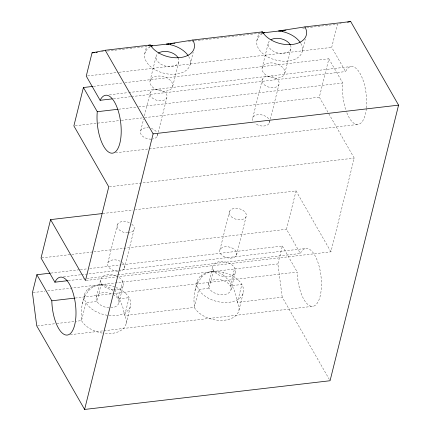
<?xml version="1.0" encoding="UTF-8"?>
<svg xmlns="http://www.w3.org/2000/svg" width="431" height="431" viewBox="0 0 431 431"><rect width="100%" height="100%" fill="white"/><g stroke="black" fill="none" stroke-linecap="round" stroke-linejoin="round"><path stroke-width="0.32" stroke-dasharray="2.15 1.62" d="M84.476 294.718L82.251 303.677L81.136 311.936L81.518 320.621A23.694 14.859 14 0 0 102.314 333.109M197.253 281.524L195.027 290.483L193.912 298.742L194.295 307.427A23.694 14.859 14 0 0 224.621 320.211A23.694 14.859 14 0 0 237.416 302.384L241.866 284.471L230.262 285.828L234.712 267.915M144.773 53.659L146.535 46.586M82.251 303.677L84.783 296.393L88.565 290.591L89.158 288.194C97.045 283.431 107.05 284.045 115.406 287.197M188.703 56.558A23.333 14.632 14 0 1 164.335 73.335A23.333 14.632 14 0 1 149.385 47.232L149.702 45.972M88.565 290.591L93.333 286.663L93.484 286.055M108.951 307.788A11.664 7.316 14 0 1 96.183 297.492L100.633 279.579M150.01 80.958L156.124 56.348M101.371 283.512L96.916 301.431L85.968 302.707L81.518 320.621L76.168 321.246M107.858 262.84L117.399 224.454M140.695 130.749L143.604 119.037M144.412 115.783L150.236 92.363M112.933 290.666L110.126 288.07L104.491 285.36L104.647 284.751M124.43 268.244L133.971 229.852M157.267 136.153L158.075 132.899M158.236 132.247L166.808 97.762A8.749 5.484 14 0 0 156.351 89.341A8.749 5.484 14 0 0 152.407 98.085A8.749 5.484 14 0 0 166.808 97.762M122.598 281.028L118.148 298.947L129.09 297.665L124.64 315.578A23.694 14.859 14 0 1 104.76 333.438M118.881 302.88L123.336 284.966M172.707 86.34L178.827 61.735M190.173 64.424L193.18 52.34M126.132 323.568L130.588 305.654M256.892 40.541L258.648 33.467M300.816 43.439A23.333 14.632 14 0 1 276.449 60.216A23.333 14.632 14 0 1 261.498 34.114L261.816 32.853L259.484 32.961M195.027 290.483L197.56 283.199L201.342 277.397L201.934 275C208.356 271.013 216.308 270.954 223.495 272.478A23.694 14.859 14 0 1 242.459 294.896A23.694 14.859 14 0 1 209.428 298.764A23.694 14.859 14 0 1 201.934 275M208.297 284.379L212.747 266.466M262.123 67.839L268.238 43.235M213.485 270.399L209.03 288.312L198.75 289.513L194.295 307.427L124.64 315.578L122.787 307.066L119.592 299.308L115.276 292.827L116.58 287.579A23.694 14.859 14 0 1 128.104 310.288A23.694 14.859 14 0 1 94.895 311.031A23.694 14.859 14 0 1 89.158 288.194M219.972 249.727L229.513 211.335M252.808 117.636L262.35 79.245M329.403 379.571L282.192 297.142L237.416 302.384C235.816 291.959 231.517 281.416 222.902 274.876L223.495 272.478M236.544 255.125A8.749 5.484 14 0 0 226.086 246.699A8.749 5.484 14 0 0 222.143 255.448A8.749 5.484 14 0 0 236.544 255.125L246.085 216.739A8.749 5.484 14 0 0 235.628 208.313A8.749 5.484 14 0 0 231.684 217.062A8.749 5.484 14 0 0 246.085 216.739M269.38 123.034L270.189 119.78M270.35 119.134L278.922 84.648A8.749 5.484 14 0 0 268.465 76.222A8.749 5.484 14 0 0 264.521 84.972A8.749 5.484 14 0 0 278.922 84.648M230.994 289.761L235.45 271.848M284.821 73.227L290.941 48.617M302.287 51.311L305.293 39.226M238.909 310.374L243.364 292.46M282.192 297.142L277.882 263.928L282.337 246.015L121.817 264.79M70.323 334.682L313.1 306.279A29.163 11.696 83.3 0 0 319.49 267.694A29.163 11.696 83.3 0 0 300.348 253.471L286.491 229.281L296.038 190.895L135.523 209.671M86.141 280.457L330.927 251.823L354.223 158.118L319.328 97.191L328.869 58.805L124.882 82.666M366.404 107.965A29.163 11.696 83.3 0 0 360.041 73.432A29.163 11.696 83.3 0 0 345.56 71.578L331.708 47.388L337.484 24.158L341.26 23.414M201.342 277.397C206.675 271.04 216.227 270.011 222.902 274.876M149.385 47.232L150.403 46.731M261.498 34.114L262.517 33.613M93.333 286.663L98.764 284.88L104.491 285.36M101.393 51.779L103.397 51.542M107.411 51.073L148.21 46.3M188.336 41.608L193.686 40.983M194.359 40.902L262.576 32.923M302.707 28.225L306.048 27.837M306.716 27.756L336.816 24.238M87.59 75.948L118.358 72.349M119.026 72.273L331.708 47.388M93.446 86.345L122.21 82.978M109.366 94.815L128.093 92.627M128.761 92.546L350.812 66.568M113.482 98.731L130.873 96.695M131.541 96.614L345.56 71.578M118.67 109.205L136.061 107.168M138.734 106.856L342.726 82.989A29.163 11.696 83.3 0 0 346.265 111.333M75.209 125.75L120.691 120.432M121.359 120.351L144.099 117.69M144.768 117.615L319.328 97.191M115.535 152.795L358.317 124.387M109.436 186.758L354.223 158.118M102.75 213.507L132.845 209.983M41.705 257.921L71.137 254.479M71.805 254.398L93.204 251.898M93.877 251.817L286.491 229.281M50.923 273.087L79.681 269.72M80.355 269.644L87.04 268.858M89.718 268.545L121.149 264.871M63.486 276.788L80.872 274.752M81.54 274.676L118.326 270.372M118.994 270.291L305.595 248.461M68.265 280.624L83.652 278.825M86.992 278.431L117.092 274.908M117.76 274.833L300.348 253.471M33.09 292.563L45.029 291.167M47.685 290.855L277.882 263.928M75.22 298.058L297.266 272.08A29.163 11.696 83.3 0 0 313.1 306.279M37.405 325.782L56.122 323.595M56.79 323.514L75.5 321.327M328.869 58.805L342.726 82.989M296.038 190.895L330.927 251.823M282.337 246.015L297.266 272.08M366.334 108.644A29.163 11.696 83.3 0 1 346.476 111.898M122.259 262.517A8.749 5.484 14 0 1 120.389 271.024M117.765 271.266A8.749 5.484 14 0 1 107.675 263.352A8.749 5.484 14 0 1 120.486 261.364M157.293 133.265A8.749 5.484 14 0 1 152.213 139.1M151.146 139.175A8.749 5.484 14 0 1 140.49 133.077A8.749 5.484 14 0 1 148.474 127.802M151.254 128.4A8.749 5.484 14 0 1 157.073 132.77M269.407 120.147A8.749 5.484 14 0 1 265.34 125.814A8.749 5.484 14 0 1 254.974 123.358M252.776 120.518A8.749 5.484 14 0 1 258.562 114.624A8.749 5.484 14 0 1 269.186 119.651M131.8 224.131A8.749 5.484 14 0 1 128.39 232.853M127.856 232.88A8.749 5.484 14 0 1 117.173 225.133A8.749 5.484 14 0 1 130.033 222.972M113.062 294.481A11.664 7.316 14 0 1 118.918 302.691A11.664 7.316 14 0 1 110.713 307.809M96.183 297.492A11.664 7.316 14 0 1 111.985 293.98M119.021 277.429A11.664 7.316 14 0 1 123.11 285.699A11.664 7.316 14 0 1 113.994 289.901M113.407 289.874A11.664 7.316 14 0 1 100.795 279.029A11.664 7.316 14 0 1 118.035 276.842M290.462 45.174A11.664 7.316 14 0 1 278.022 53.072A11.664 7.316 14 0 1 270.108 40.347M178.089 57.797A11.664 7.316 14 0 1 166.274 66.272A11.664 7.316 14 0 1 157.994 53.466M264.338 73.685A11.664 7.316 14 0 0 284.029 74.983A11.664 7.316 14 0 0 272.053 62.931A11.664 7.316 14 0 0 264.338 73.685M152.224 86.798A11.664 7.316 14 0 0 171.915 88.102A11.664 7.316 14 0 0 159.939 76.05A11.664 7.316 14 0 0 152.224 86.798M210.511 290.219A11.664 7.316 14 0 0 230.202 291.518A11.664 7.316 14 0 0 218.226 279.471A11.664 7.316 14 0 0 210.511 290.219M214.961 272.306A11.664 7.316 14 0 0 234.653 273.604A11.664 7.316 14 0 0 222.676 261.558A11.664 7.316 14 0 0 214.961 272.306"/><path stroke-width="0.65" d="M50.255 273.162L36.877 274.73L32.427 292.644L36.737 325.863L84.611 409.45L330.065 380.735L398.573 105.137L350.699 21.55L304.927 26.905L278.448 30.984L282.731 31.63A23.333 14.632 14 0 1 300.213 42.464M102.082 213.587L50.583 219.611L41.037 257.997L54.893 282.186A29.163 11.696 83.3 0 1 74.035 296.415A29.163 11.696 83.3 0 1 67.645 335A29.163 11.696 83.3 0 1 51.812 300.8L36.877 274.73M92.778 86.421L83.415 87.52L73.873 125.906L108.768 186.833L85.473 280.538L50.583 219.611M304.927 26.905A23.333 14.632 14 0 1 292.331 44.458A23.333 14.632 14 0 1 262.474 31.872L192.813 40.024A23.333 14.632 14 0 1 180.217 57.576A23.333 14.632 14 0 1 150.354 44.991L105.245 50.265L92.029 52.873L86.254 76.104L100.105 100.294A29.163 11.696 83.3 0 1 119.786 116.941A29.163 11.696 83.3 0 1 110.805 153.059A29.163 11.696 83.3 0 1 97.271 111.704L83.415 87.52M188.099 55.583A23.333 14.632 14 0 0 170.617 44.749L170.929 43.488L192.813 40.024M84.611 409.45L153.118 133.858L105.245 50.265M282.731 31.63L283.043 30.369M150.909 46.478L152.434 45.729L150.791 45.875M263.023 33.365L264.548 32.611L262.91 32.756M148.242 45.454L150.354 44.991M261.412 32.104L262.474 31.872M347.553 22.17L350.699 21.55M170.929 43.488L166.334 44.102L170.617 44.749M92.029 52.873L94.701 52.56M96.043 52.404L97.379 52.248M151.55 45.912L168.941 43.876M170.277 43.72L172.287 43.488M173.623 43.332L174.959 43.17M262.576 32.923L282.639 30.574M283.981 30.418L285.985 30.186M100.105 100.294L112.146 98.888M97.271 111.704L118.002 109.28M153.118 133.858L398.573 105.137M54.893 282.186L67.597 280.7M51.812 300.8L74.547 298.139M271.024 39.717A11.664 7.316 14 0 1 290.203 44.684M158.43 53.137A11.664 7.316 14 0 1 178.089 57.797"/></g></svg>
